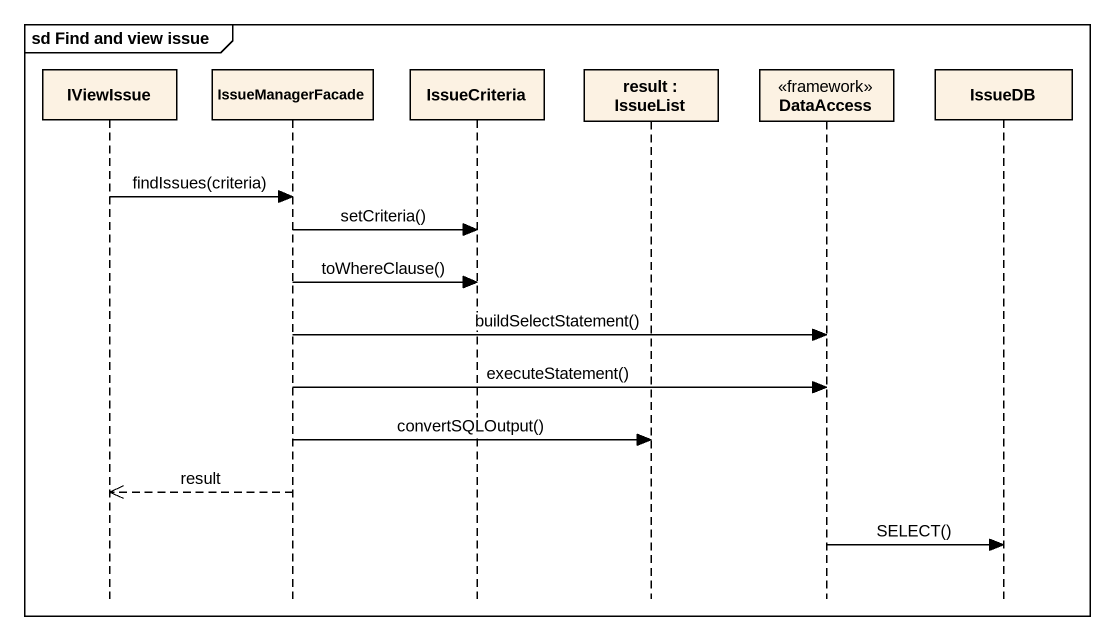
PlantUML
@startuml
mainframe sd Find and view issue
hide footbox
participant IViewIssue
participant IssueManagerFacade
participant IssueCriteria
participant "result : IssueList" as result
participant DataAccess <<framework>>
participant IssueDB

IViewIssue -> IssueManagerFacade : findIssues(criteria)
IssueManagerFacade -> IssueCriteria : setCriteria()
IssueManagerFacade -> IssueCriteria : toWhereClause()
IssueManagerFacade -> DataAccess : buildSelectStatement()
IssueManagerFacade -> DataAccess : executeStatement()
IssueManagerFacade -> result : convertSQLOutput()
IssueManagerFacade -->> IViewIssue : result
DataAccess -> IssueDB : SELECT()
@enduml
